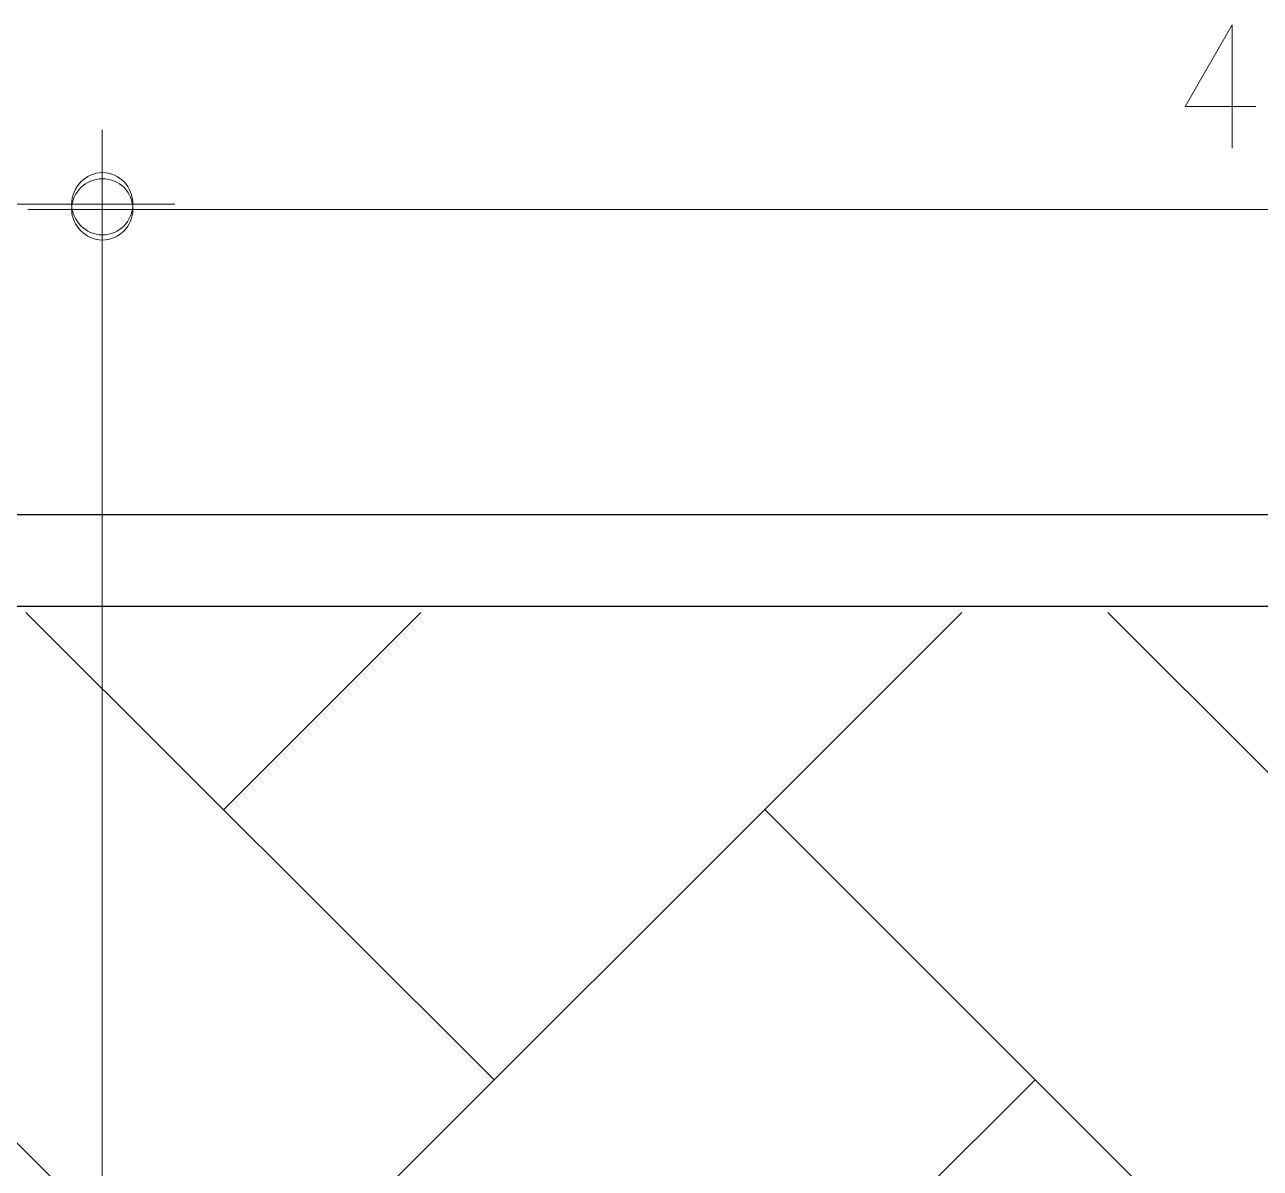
# Model space of a CAD drawing. Header units: millimetres. Extents: x 2928 to 3112, y 1220 to 1280.
# Drawn here: x 2942.613 to 2944.631, y 1266.406 to 1268.274 of the extents above; entities that cross this region are included whole.
import ezdxf

# ---------------------------------------------------------------- set-up
doc = ezdxf.new("R2010")
doc.units = ezdxf.units.MM

msp = doc.modelspace()

# ---------------------------------------------------------------- linework, layer by layer
at = {"color": 7, "linetype": 'Continuous', "lineweight": 20, "true_color": 0x000007}
for points in [[(2944.5847, 1268.07234), (2944.5847, 1268.27401), (2944.50803, 1268.14067), (2944.62303, 1268.14067)], [(2942.73967, 1268.10234), (2942.73967, 1267.86067), (2942.73967, 1267.86067)], [(2942.73967, 1267.85067), (2942.73967, 1268.094), (2942.73967, 1268.094)], [(2942.618, 1267.98067), (2942.85801, 1267.98067), (2942.85801, 1267.98067)], [(2942.85801, 1267.97234), (2942.618, 1267.97234), (2942.618, 1267.97234)]]:
    msp.add_lwpolyline(points, dxfattribs=at)
at = {"color": 253, "linetype": 'Continuous', "lineweight": 5, "true_color": 0x9a9a9a}
for points in [[(2942.63967, 1267.98067), (2940.34797, 1267.98067), (2940.34797, 1267.98067)], [(2942.73967, 1265.5973), (2942.73967, 1267.99067), (2942.73967, 1267.99067)], [(2942.73967, 1265.58897), (2942.73967, 1267.98234), (2942.73967, 1267.98234)], [(2946.66806, 1267.97234), (2942.83967, 1267.97234), (2942.83967, 1267.97234)]]:
    msp.add_lwpolyline(points, dxfattribs=at)
at = {"color": 7, "linetype": 'Continuous', "lineweight": -2, "true_color": 0x000007}
for points in [[(2937.08126, 1265.3073), (2937.07792, 1267.474), (2938.98795, 1267.474), (2985.45528, 1267.474), (2985.45528, 1236.87356), (2938.98795, 1236.87356), (2937.08126, 1236.87356), (2937.08126, 1238.60692)], [(2937.23126, 1265.3073), (2937.23126, 1267.32399), (2938.98795, 1267.32399), (2985.30528, 1267.32399), (2985.30528, 1237.02356), (2938.98795, 1237.02356), (2937.22793, 1237.02356), (2937.22793, 1238.60692)]]:
    msp.add_lwpolyline(points, close=True, dxfattribs=at)
at = {"color": 252, "linetype": 'Continuous', "lineweight": 13, "true_color": 0x989898}
msp.add_lwpolyline([(2978.19518, 1267.32399), (2978.19518, 1267.474), (2940.68131, 1267.474), (2940.68131, 1267.32399)], close=True, dxfattribs=at)
at = {"color": 9, "linetype": 'Continuous', "lineweight": 13, "true_color": 0xbababa}
for points in [[(2943.37968, 1266.55065), (2942.61467, 1267.31399), (2942.61467, 1267.31399)], [(2942.93801, 1266.99232), (2943.25968, 1267.31399), (2943.25968, 1267.31399)], [(2942.93801, 1266.10898), (2944.14302, 1267.31399), (2944.14302, 1267.31399)], [(2945.14637, 1266.55065), (2944.38136, 1267.31399), (2944.38136, 1267.31399)], [(2943.29468, 1265.75397), (2942.05466, 1266.99232), (2942.05466, 1266.99232)], [(2945.0597, 1265.75397), (2943.82135, 1266.99232), (2943.82135, 1266.99232)], [(2943.46468, 1265.75397), (2944.26303, 1266.55065), (2944.26303, 1266.55065)]]:
    msp.add_lwpolyline(points, dxfattribs=at)
at = {"color": 7, "linetype": 'Continuous', "lineweight": 20, "true_color": 0x000007}
for points in [[(2942.78967, 1267.98067), (2942.78967, 1268.009), (2942.768, 1268.03234), (2942.73967, 1268.03234), (2942.73967, 1268.03234), (2942.713, 1268.03234), (2942.68967, 1268.009), (2942.68967, 1267.98067), (2942.68967, 1267.98067), (2942.68967, 1267.954), (2942.713, 1267.93067), (2942.73967, 1267.93067), (2942.73967, 1267.93067), (2942.768, 1267.93067), (2942.78967, 1267.954), (2942.78967, 1267.98067)], [(2942.68967, 1267.97234), (2942.68967, 1267.94567), (2942.713, 1267.92234), (2942.73967, 1267.92234), (2942.73967, 1267.92234), (2942.768, 1267.92234), (2942.78967, 1267.94567), (2942.78967, 1267.97234), (2942.78967, 1267.97234), (2942.78967, 1268.00067), (2942.768, 1268.02234), (2942.73967, 1268.02234), (2942.73967, 1268.02234), (2942.713, 1268.02234), (2942.68967, 1268.00067), (2942.68967, 1267.97234)]]:
    msp.add_open_spline(points, degree=3, knots=[0, 0, 0, 0, 0.0625, 0.0625, 0.0625, 0.0625, 0.125, 0.125, 0.125, 0.125, 0.1875, 0.1875, 0.1875, 0.1875, 1, 1, 1, 1], dxfattribs=at)

doc.saveas('drawing.dxf')
